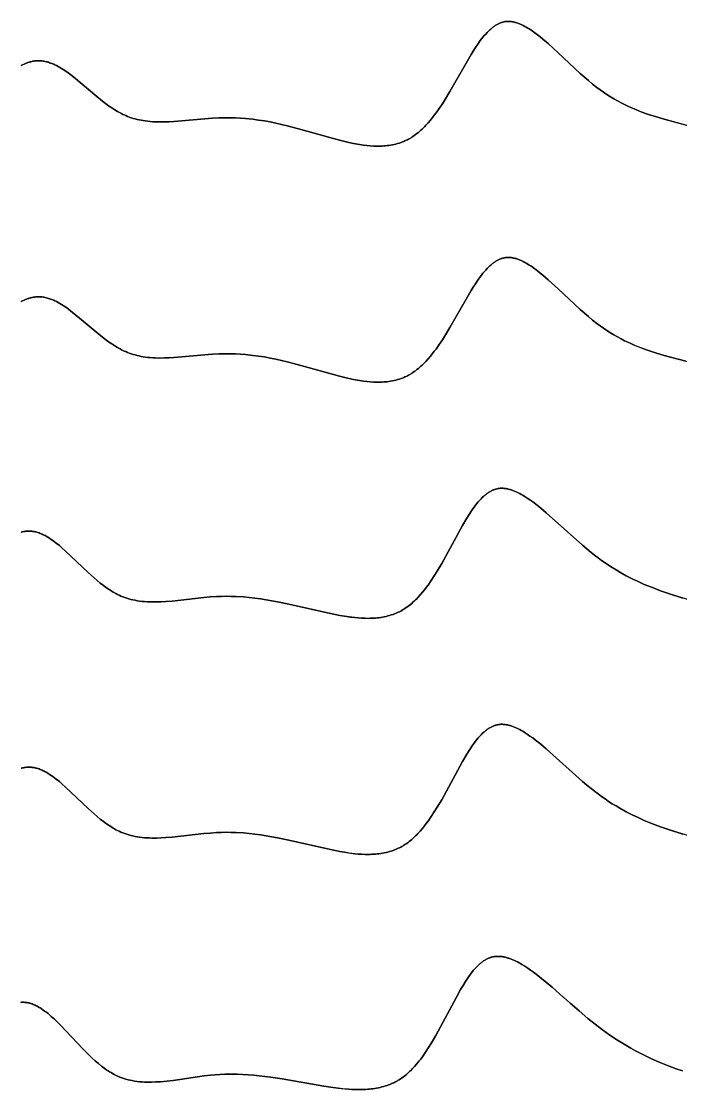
# Model space of a CAD drawing. Header units: feet. Extents: x 0 to 1.5, y 93.18 to 96.08.
# Drawn here: x 0.9375 to 1.125, y 94.2473 to 94.5511 of the extents above; entities that cross this region are included whole.
import ezdxf

# ---------------------------------------------------------------- set-up
doc = ezdxf.new("R2010")
doc.units = ezdxf.units.FT
doc.header["$MEASUREMENT"] = 0
doc.layers.add('Default', color=7, linetype='Continuous', true_color=0x000000)

msp = doc.modelspace()

# ---------------------------------------------------------------- linework, layer by layer
at = {"layer": 'Default'}
for points in [[(0.93741, 94.53852), (0.93784, 94.53874), (0.93828, 94.53894), (0.93872, 94.53912), (0.93894, 94.53921), (0.93916, 94.53929), (0.93938, 94.53936), (0.9396, 94.53944), (0.93981, 94.5395), (0.94002, 94.53956), (0.94024, 94.53961), (0.94045, 94.53966), (0.94067, 94.53971), (0.94088, 94.53975), (0.9411, 94.53979), (0.94132, 94.53982), (0.94152, 94.53984), (0.94171, 94.53985), (0.94191, 94.53987), (0.9421, 94.53987), (0.94226, 94.53988), (0.94242, 94.53988), (0.94258, 94.53988), (0.94274, 94.53987), (0.9429, 94.53986), (0.94306, 94.53985), (0.94337, 94.53982), (0.94368, 94.53978), (0.944, 94.53973), (0.94431, 94.53967), (0.94462, 94.5396), (0.94493, 94.53952), (0.94523, 94.53943), (0.94553, 94.53933), (0.94583, 94.53922), (0.94613, 94.53911), (0.94642, 94.53899), (0.94671, 94.53887), (0.947, 94.53874), (0.94749, 94.5385), (0.94798, 94.53824), (0.94846, 94.53796), (0.94894, 94.53768), (0.9494, 94.53738), (0.94987, 94.53707), (0.95077, 94.53644), (0.95159, 94.53583), (0.95242, 94.53518), (0.95895, 94.52968), (0.96062, 94.52835), (0.96147, 94.5277), (0.96233, 94.52708), (0.96321, 94.52648), (0.9641, 94.52591), (0.96484, 94.52546), (0.9656, 94.52504), (0.96599, 94.52484), (0.96638, 94.52464), (0.96677, 94.52446), (0.96717, 94.52428), (0.96767, 94.52407), (0.96818, 94.52387), (0.96873, 94.52367), (0.96929, 94.52349), (0.96986, 94.52333), (0.97043, 94.52318), (0.971, 94.52305), (0.97158, 94.52294), (0.97216, 94.52284), (0.97274, 94.52275), (0.97345, 94.52266), (0.97416, 94.52259), (0.97488, 94.52254), (0.97559, 94.52251), (0.97691, 94.52248), (0.97824, 94.52249), (0.97957, 94.52253), (0.9809, 94.5226), (0.99185, 94.52353), (0.99368, 94.52363), (0.99551, 94.52368), (0.99694, 94.52368), (0.99836, 94.52364), (0.99981, 94.52357), (1.00124, 94.52346), (1.00337, 94.52323), (1.00499, 94.52302), (1.00662, 94.52276), (1.00823, 94.52247), (1.00984, 94.52215), (1.01309, 94.5214), (1.01633, 94.52056), (1.02796, 94.5173), (1.0306, 94.51666), (1.03192, 94.51638), (1.03364, 94.51607), (1.03478, 94.5159), (1.03574, 94.51578), (1.0367, 94.51569), (1.03766, 94.51563), (1.03815, 94.51561), (1.03863, 94.5156), (1.03911, 94.5156), (1.0396, 94.51561), (1.04008, 94.51562), (1.04056, 94.51565), (1.04104, 94.51569), (1.04152, 94.51574), (1.04203, 94.5158), (1.04253, 94.51588), (1.04304, 94.51597), (1.04353, 94.51608), (1.04403, 94.5162), (1.04452, 94.51633), (1.04501, 94.51648), (1.0455, 94.51665), (1.04587, 94.51679), (1.04623, 94.51693), (1.04659, 94.51709), (1.04695, 94.51725), (1.0473, 94.51743), (1.04765, 94.51761), (1.048, 94.5178), (1.04834, 94.518), (1.04858, 94.51816), (1.04883, 94.51832), (1.04923, 94.51859), (1.04963, 94.51887), (1.05002, 94.51917), (1.0504, 94.51948), (1.05077, 94.5198), (1.05114, 94.52013), (1.05151, 94.52046), (1.05186, 94.52081), (1.05221, 94.52116), (1.05255, 94.52152), (1.05322, 94.52225), (1.05385, 94.52299), (1.05446, 94.52375), (1.05495, 94.52438), (1.05543, 94.52502), (1.05636, 94.52633), (1.05725, 94.52767), (1.05811, 94.52902), (1.05939, 94.53114), (1.06543, 94.54167), (1.06601, 94.54262), (1.06665, 94.54361), (1.06732, 94.5446), (1.06803, 94.54559), (1.0684, 94.54608), (1.06878, 94.54655), (1.06916, 94.54702), (1.06956, 94.54746), (1.06996, 94.5479), (1.07036, 94.54831), (1.07057, 94.54851), (1.07078, 94.5487), (1.07099, 94.54889), (1.0712, 94.54907), (1.07137, 94.54921), (1.07154, 94.54934), (1.07171, 94.54947), (1.07188, 94.5496), (1.07206, 94.54973), (1.07224, 94.54985), (1.07242, 94.54997), (1.07261, 94.55008), (1.0728, 94.55019), (1.07299, 94.55029), (1.07318, 94.55039), (1.07338, 94.55048), (1.07358, 94.55057), (1.07378, 94.55065), (1.07398, 94.55072), (1.07419, 94.55079), (1.07435, 94.55084), (1.07451, 94.55088), (1.07469, 94.55092), (1.07484, 94.55096), (1.07499, 94.55099), (1.07515, 94.55101), (1.0753, 94.55103), (1.07545, 94.55105), (1.07561, 94.55106), (1.07576, 94.55107), (1.07592, 94.55107), (1.07612, 94.55107), (1.07632, 94.55107), (1.07652, 94.55105), (1.07672, 94.55104), (1.07692, 94.55101), (1.07712, 94.55098), (1.07732, 94.55095), (1.07751, 94.55091), (1.07775, 94.55085), (1.07798, 94.55079), (1.07822, 94.55072), (1.07845, 94.55065), (1.07868, 94.55057), (1.07891, 94.55048), (1.07914, 94.55039), (1.07937, 94.5503), (1.0796, 94.5502), (1.07982, 94.5501), (1.08026, 94.54988), (1.08069, 94.54965), (1.08111, 94.54942), (1.08153, 94.54917), (1.08194, 94.54891), (1.08235, 94.54865), (1.08276, 94.54837), (1.08355, 94.5478), (1.08433, 94.54722), (1.08507, 94.54663), (1.08582, 94.54602), (1.0873, 94.54474), (1.09017, 94.54213), (1.09643, 94.53627), (1.09876, 94.53424), (1.09996, 94.53325), (1.10117, 94.5323), (1.10211, 94.5316), (1.10306, 94.53093), (1.10403, 94.53028), (1.10501, 94.52965), (1.106, 94.52905), (1.10701, 94.52847), (1.10804, 94.52792), (1.10908, 94.52739), (1.10997, 94.52696), (1.11087, 94.52655), (1.11177, 94.52616), (1.11307, 94.52563), (1.11396, 94.52529), (1.11587, 94.52461), (1.11809, 94.52389), (1.12034, 94.52323), (1.13082, 94.52039)], [(1.12652, 94.52155), (1.12034, 94.52323), (1.11809, 94.52389), (1.11587, 94.52461), (1.11396, 94.52529), (1.11268, 94.52578), (1.11177, 94.52616), (1.11087, 94.52655), (1.10997, 94.52696), (1.10908, 94.52739), (1.10804, 94.52792), (1.10701, 94.52847), (1.106, 94.52905), (1.10501, 94.52965), (1.10403, 94.53028), (1.10306, 94.53093), (1.10211, 94.5316), (1.10117, 94.5323), (1.09996, 94.53325), (1.09876, 94.53424), (1.09643, 94.53627), (1.09017, 94.54213), (1.0873, 94.54474), (1.08582, 94.54602), (1.08507, 94.54663), (1.08433, 94.54722), (1.08355, 94.5478), (1.08276, 94.54837), (1.08235, 94.54865), (1.08194, 94.54891), (1.08153, 94.54917), (1.08111, 94.54942), (1.08069, 94.54965), (1.08026, 94.54988), (1.07982, 94.5501), (1.0796, 94.5502), (1.07937, 94.5503), (1.07914, 94.55039), (1.07891, 94.55048), (1.07868, 94.55057), (1.07845, 94.55065), (1.07822, 94.55072), (1.07798, 94.55079), (1.07775, 94.55085), (1.07751, 94.55091), (1.07732, 94.55095), (1.07712, 94.55098), (1.07692, 94.55101), (1.07672, 94.55104), (1.07652, 94.55105), (1.07632, 94.55107), (1.07612, 94.55107), (1.07592, 94.55107), (1.07576, 94.55107), (1.07561, 94.55106), (1.07545, 94.55105), (1.0753, 94.55103), (1.07515, 94.55101), (1.07499, 94.55099), (1.07484, 94.55096), (1.07469, 94.55092), (1.07451, 94.55088), (1.07435, 94.55084), (1.07419, 94.55079), (1.07398, 94.55072), (1.07378, 94.55065), (1.07358, 94.55057), (1.07338, 94.55048), (1.07318, 94.55039), (1.07299, 94.55029), (1.0728, 94.55019), (1.07261, 94.55008), (1.07242, 94.54997), (1.07224, 94.54985), (1.07206, 94.54973), (1.07188, 94.5496), (1.07171, 94.54947), (1.07154, 94.54934), (1.07137, 94.54921), (1.0712, 94.54907), (1.07099, 94.54889), (1.07078, 94.5487), (1.07057, 94.54851), (1.07036, 94.54831), (1.06996, 94.5479), (1.06956, 94.54746), (1.06916, 94.54702), (1.06878, 94.54655), (1.0684, 94.54608), (1.06803, 94.54559), (1.06732, 94.5446), (1.06665, 94.54361), (1.06601, 94.54262), (1.06543, 94.54167), (1.05939, 94.53114), (1.05811, 94.52902), (1.05725, 94.52767), (1.05636, 94.52633), (1.05543, 94.52502), (1.05495, 94.52438), (1.05446, 94.52375), (1.05385, 94.52299), (1.05322, 94.52225), (1.05255, 94.52152), (1.05221, 94.52116), (1.05186, 94.52081), (1.05151, 94.52046), (1.05114, 94.52013), (1.05077, 94.5198), (1.0504, 94.51948), (1.05002, 94.51917), (1.04963, 94.51887), (1.04923, 94.51859), (1.04883, 94.51832), (1.04858, 94.51816), (1.04834, 94.518), (1.048, 94.5178), (1.04765, 94.51761), (1.0473, 94.51743), (1.04695, 94.51725), (1.04659, 94.51709), (1.04623, 94.51693), (1.04587, 94.51679), (1.0455, 94.51665), (1.04501, 94.51648), (1.04452, 94.51633), (1.04403, 94.5162), (1.04353, 94.51608), (1.04304, 94.51597), (1.04253, 94.51588), (1.04203, 94.5158), (1.04152, 94.51574), (1.04104, 94.51569), (1.04056, 94.51565), (1.04008, 94.51562), (1.0396, 94.51561), (1.03911, 94.5156), (1.03863, 94.5156), (1.03815, 94.51561), (1.03766, 94.51563), (1.0367, 94.51569), (1.03574, 94.51578), (1.03478, 94.5159), (1.03364, 94.51607), (1.03192, 94.51638), (1.0306, 94.51666), (1.02796, 94.5173), (1.01633, 94.52056), (1.01309, 94.5214), (1.00984, 94.52215), (1.00823, 94.52247), (1.00662, 94.52276), (1.00499, 94.52302), (1.00337, 94.52323), (1.00124, 94.52346), (0.99981, 94.52357), (0.99836, 94.52364), (0.99694, 94.52368), (0.99551, 94.52368), (0.99368, 94.52363), (0.99185, 94.52353), (0.9809, 94.5226), (0.97957, 94.52253), (0.97824, 94.52249), (0.97691, 94.52248), (0.97559, 94.52251), (0.97488, 94.52254), (0.97416, 94.52259), (0.97345, 94.52266), (0.97274, 94.52275), (0.97216, 94.52284), (0.97158, 94.52294), (0.971, 94.52305), (0.97043, 94.52318), (0.96986, 94.52333), (0.96929, 94.52349), (0.96873, 94.52367), (0.96818, 94.52387), (0.96767, 94.52407), (0.96717, 94.52428), (0.96677, 94.52446), (0.96638, 94.52464), (0.96599, 94.52484), (0.9656, 94.52504), (0.96484, 94.52546), (0.9641, 94.52591), (0.96321, 94.52648), (0.96233, 94.52708), (0.96147, 94.5277), (0.96062, 94.52835), (0.95895, 94.52968), (0.95242, 94.53518), (0.95159, 94.53583), (0.95077, 94.53644), (0.94987, 94.53707), (0.9494, 94.53738), (0.94894, 94.53768), (0.94846, 94.53796), (0.94798, 94.53824), (0.94749, 94.5385), (0.947, 94.53874), (0.94671, 94.53887), (0.94642, 94.53899), (0.94613, 94.53911), (0.94583, 94.53922), (0.94553, 94.53933), (0.94523, 94.53943), (0.94493, 94.53952), (0.94462, 94.5396), (0.94431, 94.53967), (0.944, 94.53973), (0.94368, 94.53978), (0.94337, 94.53982), (0.94306, 94.53985), (0.9429, 94.53986), (0.94274, 94.53987), (0.94258, 94.53988), (0.94242, 94.53988), (0.94226, 94.53988), (0.9421, 94.53987), (0.94191, 94.53987), (0.94171, 94.53985), (0.94152, 94.53984), (0.94132, 94.53982), (0.9411, 94.53979), (0.94088, 94.53975), (0.94067, 94.53971), (0.94045, 94.53966), (0.94024, 94.53961), (0.94002, 94.53956), (0.93981, 94.5395), (0.9396, 94.53944), (0.93938, 94.53936), (0.93916, 94.53929), (0.93894, 94.53921), (0.93872, 94.53912), (0.93828, 94.53894), (0.93784, 94.53874), (0.93741, 94.53852)], [(0.93741, 94.47141), (0.93784, 94.47163), (0.93828, 94.47182), (0.93872, 94.47201), (0.93894, 94.47209), (0.93916, 94.47218), (0.93938, 94.47225), (0.9396, 94.47232), (0.93981, 94.47239), (0.94002, 94.47245), (0.94024, 94.4725), (0.94045, 94.47255), (0.94067, 94.4726), (0.94088, 94.47264), (0.9411, 94.47267), (0.94132, 94.4727), (0.94152, 94.47272), (0.94171, 94.47274), (0.94191, 94.47275), (0.9421, 94.47276), (0.94226, 94.47277), (0.94242, 94.47277), (0.94258, 94.47276), (0.94274, 94.47276), (0.9429, 94.47275), (0.94306, 94.47274), (0.94337, 94.47271), (0.94368, 94.47267), (0.944, 94.47262), (0.94431, 94.47255), (0.94462, 94.47248), (0.94493, 94.4724), (0.94523, 94.47231), (0.94553, 94.47222), (0.94583, 94.47211), (0.94613, 94.472), (0.94642, 94.47188), (0.94671, 94.47176), (0.947, 94.47162), (0.94749, 94.47138), (0.94798, 94.47112), (0.94846, 94.47085), (0.94894, 94.47057), (0.9494, 94.47027), (0.94987, 94.46996), (0.95077, 94.46933), (0.95159, 94.46872), (0.95242, 94.46806), (0.95895, 94.46257), (0.96062, 94.46124), (0.96147, 94.46059), (0.96233, 94.45996), (0.96321, 94.45936), (0.9641, 94.4588), (0.96484, 94.45835), (0.9656, 94.45793), (0.96599, 94.45773), (0.96638, 94.45753), (0.96677, 94.45734), (0.96717, 94.45717), (0.96767, 94.45695), (0.96818, 94.45676), (0.96873, 94.45656), (0.96929, 94.45638), (0.96986, 94.45622), (0.97043, 94.45607), (0.971, 94.45594), (0.97158, 94.45583), (0.97216, 94.45572), (0.97274, 94.45564), (0.97345, 94.45555), (0.97416, 94.45548), (0.97488, 94.45543), (0.97559, 94.45539), (0.97691, 94.45536), (0.97824, 94.45537), (0.97957, 94.45542), (0.9809, 94.45549), (0.99185, 94.45642), (0.99368, 94.45652), (0.99551, 94.45657), (0.99694, 94.45657), (0.99836, 94.45653), (0.99981, 94.45645), (1.00124, 94.45634), (1.00337, 94.45612), (1.00499, 94.4559), (1.00662, 94.45565), (1.00823, 94.45536), (1.00984, 94.45504), (1.01309, 94.45429), (1.01633, 94.45345), (1.02796, 94.45019), (1.0306, 94.44955), (1.03192, 94.44927), (1.03364, 94.44896), (1.03478, 94.44879), (1.03574, 94.44867), (1.0367, 94.44858), (1.03766, 94.44852), (1.03815, 94.4485), (1.03863, 94.44849), (1.03911, 94.44849), (1.0396, 94.44849), (1.04008, 94.44851), (1.04056, 94.44854), (1.04104, 94.44858), (1.04152, 94.44862), (1.04203, 94.44869), (1.04253, 94.44877), (1.04304, 94.44886), (1.04353, 94.44896), (1.04403, 94.44908), (1.04452, 94.44922), (1.04501, 94.44937), (1.0455, 94.44953), (1.04587, 94.44967), (1.04623, 94.44982), (1.04659, 94.44998), (1.04695, 94.45014), (1.0473, 94.45032), (1.04765, 94.4505), (1.048, 94.45069), (1.04834, 94.45089), (1.04858, 94.45104), (1.04883, 94.4512), (1.04923, 94.45148), (1.04963, 94.45176), (1.05002, 94.45206), (1.0504, 94.45237), (1.05077, 94.45269), (1.05114, 94.45302), (1.05151, 94.45335), (1.05186, 94.4537), (1.05221, 94.45405), (1.05255, 94.45441), (1.05322, 94.45514), (1.05385, 94.45588), (1.05446, 94.45664), (1.05495, 94.45727), (1.05543, 94.45791), (1.05636, 94.45922), (1.05725, 94.46056), (1.05811, 94.46191), (1.05939, 94.46403), (1.06543, 94.47456), (1.06601, 94.47551), (1.06665, 94.47649), (1.06732, 94.47749), (1.06803, 94.47848), (1.0684, 94.47896), (1.06878, 94.47944), (1.06916, 94.4799), (1.06956, 94.48035), (1.06996, 94.48079), (1.07036, 94.4812), (1.07057, 94.4814), (1.07078, 94.48159), (1.07099, 94.48178), (1.0712, 94.48196), (1.07137, 94.4821), (1.07154, 94.48223), (1.07171, 94.48236), (1.07188, 94.48249), (1.07206, 94.48262), (1.07224, 94.48274), (1.07242, 94.48285), (1.07261, 94.48297), (1.0728, 94.48307), (1.07299, 94.48318), (1.07318, 94.48328), (1.07338, 94.48337), (1.07358, 94.48346), (1.07378, 94.48354), (1.07398, 94.48361), (1.07419, 94.48368), (1.07435, 94.48373), (1.07451, 94.48377), (1.07469, 94.48381), (1.07484, 94.48384), (1.07499, 94.48387), (1.07515, 94.4839), (1.0753, 94.48392), (1.07545, 94.48393), (1.07561, 94.48395), (1.07576, 94.48396), (1.07592, 94.48396), (1.07612, 94.48396), (1.07632, 94.48395), (1.07652, 94.48394), (1.07672, 94.48392), (1.07692, 94.4839), (1.07712, 94.48387), (1.07732, 94.48383), (1.07751, 94.48379), (1.07775, 94.48374), (1.07798, 94.48368), (1.07822, 94.48361), (1.07845, 94.48354), (1.07868, 94.48346), (1.07891, 94.48337), (1.07914, 94.48328), (1.07937, 94.48319), (1.0796, 94.48309), (1.07982, 94.48299), (1.08026, 94.48277), (1.08069, 94.48254), (1.08111, 94.48231), (1.08153, 94.48206), (1.08194, 94.4818), (1.08235, 94.48153), (1.08276, 94.48126), (1.08355, 94.48069), (1.08433, 94.48011), (1.08507, 94.47952), (1.08582, 94.47891), (1.0873, 94.47763), (1.09017, 94.47502), (1.09643, 94.46915), (1.09876, 94.46712), (1.09996, 94.46614), (1.10117, 94.46519), (1.10211, 94.46449), (1.10306, 94.46382), (1.10403, 94.46317), (1.10501, 94.46254), (1.106, 94.46194), (1.10701, 94.46136), (1.10804, 94.46081), (1.10908, 94.46027), (1.10997, 94.45985), (1.11087, 94.45944), (1.11177, 94.45904), (1.11307, 94.45851), (1.11396, 94.45818), (1.11587, 94.45749), (1.11809, 94.45678), (1.12034, 94.45612), (1.13082, 94.45328)], [(1.12652, 94.45444), (1.12034, 94.45612), (1.11809, 94.45678), (1.11587, 94.45749), (1.11396, 94.45818), (1.11268, 94.45867), (1.11177, 94.45904), (1.11087, 94.45944), (1.10997, 94.45985), (1.10908, 94.46027), (1.10804, 94.46081), (1.10701, 94.46136), (1.106, 94.46194), (1.10501, 94.46254), (1.10403, 94.46317), (1.10306, 94.46382), (1.10211, 94.46449), (1.10117, 94.46519), (1.09996, 94.46614), (1.09876, 94.46712), (1.09643, 94.46915), (1.09017, 94.47502), (1.0873, 94.47763), (1.08582, 94.47891), (1.08507, 94.47952), (1.08433, 94.48011), (1.08355, 94.48069), (1.08276, 94.48126), (1.08235, 94.48153), (1.08194, 94.4818), (1.08153, 94.48206), (1.08111, 94.48231), (1.08069, 94.48254), (1.08026, 94.48277), (1.07982, 94.48299), (1.0796, 94.48309), (1.07937, 94.48319), (1.07914, 94.48328), (1.07891, 94.48337), (1.07868, 94.48346), (1.07845, 94.48354), (1.07822, 94.48361), (1.07798, 94.48368), (1.07775, 94.48374), (1.07751, 94.48379), (1.07732, 94.48383), (1.07712, 94.48387), (1.07692, 94.4839), (1.07672, 94.48392), (1.07652, 94.48394), (1.07632, 94.48395), (1.07612, 94.48396), (1.07592, 94.48396), (1.07576, 94.48396), (1.07561, 94.48395), (1.07545, 94.48393), (1.0753, 94.48392), (1.07515, 94.4839), (1.07499, 94.48387), (1.07484, 94.48384), (1.07469, 94.48381), (1.07451, 94.48377), (1.07435, 94.48373), (1.07419, 94.48368), (1.07398, 94.48361), (1.07378, 94.48354), (1.07358, 94.48346), (1.07338, 94.48337), (1.07318, 94.48328), (1.07299, 94.48318), (1.0728, 94.48307), (1.07261, 94.48297), (1.07242, 94.48285), (1.07224, 94.48274), (1.07206, 94.48262), (1.07188, 94.48249), (1.07171, 94.48236), (1.07154, 94.48223), (1.07137, 94.4821), (1.0712, 94.48196), (1.07099, 94.48178), (1.07078, 94.48159), (1.07057, 94.4814), (1.07036, 94.4812), (1.06996, 94.48079), (1.06956, 94.48035), (1.06916, 94.4799), (1.06878, 94.47944), (1.0684, 94.47896), (1.06803, 94.47848), (1.06732, 94.47749), (1.06665, 94.47649), (1.06601, 94.47551), (1.06543, 94.47456), (1.05939, 94.46403), (1.05811, 94.46191), (1.05725, 94.46056), (1.05636, 94.45922), (1.05543, 94.45791), (1.05495, 94.45727), (1.05446, 94.45664), (1.05385, 94.45588), (1.05322, 94.45514), (1.05255, 94.45441), (1.05221, 94.45405), (1.05186, 94.4537), (1.05151, 94.45335), (1.05114, 94.45302), (1.05077, 94.45269), (1.0504, 94.45237), (1.05002, 94.45206), (1.04963, 94.45176), (1.04923, 94.45148), (1.04883, 94.4512), (1.04858, 94.45104), (1.04834, 94.45089), (1.048, 94.45069), (1.04765, 94.4505), (1.0473, 94.45032), (1.04695, 94.45014), (1.04659, 94.44998), (1.04623, 94.44982), (1.04587, 94.44967), (1.0455, 94.44953), (1.04501, 94.44937), (1.04452, 94.44922), (1.04403, 94.44908), (1.04353, 94.44896), (1.04304, 94.44886), (1.04253, 94.44877), (1.04203, 94.44869), (1.04152, 94.44862), (1.04104, 94.44858), (1.04056, 94.44854), (1.04008, 94.44851), (1.0396, 94.44849), (1.03911, 94.44849), (1.03863, 94.44849), (1.03815, 94.4485), (1.03766, 94.44852), (1.0367, 94.44858), (1.03574, 94.44867), (1.03478, 94.44879), (1.03364, 94.44896), (1.03192, 94.44927), (1.0306, 94.44955), (1.02796, 94.45019), (1.01633, 94.45345), (1.01309, 94.45429), (1.00984, 94.45504), (1.00823, 94.45536), (1.00662, 94.45565), (1.00499, 94.4559), (1.00337, 94.45612), (1.00124, 94.45634), (0.99981, 94.45645), (0.99836, 94.45653), (0.99694, 94.45657), (0.99551, 94.45657), (0.99368, 94.45652), (0.99185, 94.45642), (0.9809, 94.45549), (0.97957, 94.45542), (0.97824, 94.45537), (0.97691, 94.45536), (0.97559, 94.45539), (0.97488, 94.45543), (0.97416, 94.45548), (0.97345, 94.45555), (0.97274, 94.45564), (0.97216, 94.45572), (0.97158, 94.45583), (0.971, 94.45594), (0.97043, 94.45607), (0.96986, 94.45622), (0.96929, 94.45638), (0.96873, 94.45656), (0.96818, 94.45676), (0.96767, 94.45695), (0.96717, 94.45717), (0.96677, 94.45734), (0.96638, 94.45753), (0.96599, 94.45773), (0.9656, 94.45793), (0.96484, 94.45835), (0.9641, 94.4588), (0.96321, 94.45936), (0.96233, 94.45996), (0.96147, 94.46059), (0.96062, 94.46124), (0.95895, 94.46257), (0.95242, 94.46806), (0.95159, 94.46872), (0.95077, 94.46933), (0.94987, 94.46996), (0.9494, 94.47027), (0.94894, 94.47057), (0.94846, 94.47085), (0.94798, 94.47112), (0.94749, 94.47138), (0.947, 94.47162), (0.94671, 94.47176), (0.94642, 94.47188), (0.94613, 94.472), (0.94583, 94.47211), (0.94553, 94.47222), (0.94523, 94.47231), (0.94493, 94.4724), (0.94462, 94.47248), (0.94431, 94.47255), (0.944, 94.47262), (0.94368, 94.47267), (0.94337, 94.47271), (0.94306, 94.47274), (0.9429, 94.47275), (0.94274, 94.47276), (0.94258, 94.47276), (0.94242, 94.47277), (0.94226, 94.47277), (0.9421, 94.47276), (0.94191, 94.47275), (0.94171, 94.47274), (0.94152, 94.47272), (0.94132, 94.4727), (0.9411, 94.47267), (0.94088, 94.47264), (0.94067, 94.4726), (0.94045, 94.47255), (0.94024, 94.4725), (0.94002, 94.47245), (0.93981, 94.47239), (0.9396, 94.47232), (0.93938, 94.47225), (0.93916, 94.47218), (0.93894, 94.47209), (0.93872, 94.47201), (0.93828, 94.47182), (0.93784, 94.47163), (0.93741, 94.47141)], [(0.93745, 94.40583), (0.93766, 94.40589), (0.93787, 94.40594), (0.93808, 94.40599), (0.93829, 94.40603), (0.9385, 94.40606), (0.93872, 94.40609), (0.93893, 94.40611), (0.93912, 94.40613), (0.93932, 94.40614), (0.93951, 94.40615), (0.9397, 94.40615), (0.93986, 94.40614), (0.94002, 94.40614), (0.94018, 94.40613), (0.94034, 94.40611), (0.9405, 94.4061), (0.94066, 94.40608), (0.94082, 94.40605), (0.94098, 94.40603), (0.94113, 94.406), (0.94129, 94.40597), (0.94145, 94.40594), (0.9416, 94.4059), (0.94191, 94.40582), (0.94222, 94.40572), (0.94252, 94.40562), (0.94282, 94.40551), (0.94312, 94.40539), (0.94341, 94.40527), (0.9437, 94.40513), (0.94399, 94.40499), (0.94427, 94.40485), (0.94455, 94.40469), (0.94505, 94.40441), (0.94553, 94.4041), (0.94602, 94.40378), (0.94649, 94.40345), (0.94696, 94.4031), (0.94742, 94.40275), (0.94831, 94.40203), (0.94913, 94.40133), (0.94997, 94.40058), (0.95651, 94.39435), (0.95819, 94.39283), (0.95906, 94.39209), (0.95993, 94.39137), (0.96082, 94.39069), (0.96172, 94.39003), (0.96247, 94.38952), (0.96323, 94.38904), (0.96362, 94.38881), (0.96401, 94.38858), (0.96441, 94.38837), (0.96481, 94.38816), (0.96532, 94.38792), (0.96583, 94.38769), (0.96638, 94.38746), (0.96694, 94.38725), (0.96751, 94.38706), (0.96808, 94.38688), (0.96866, 94.38673), (0.96924, 94.38659), (0.96982, 94.38647), (0.97041, 94.38636), (0.97112, 94.38625), (0.97183, 94.38616), (0.97255, 94.38609), (0.97326, 94.38604), (0.97392, 94.38601), (0.97459, 94.38599), (0.97591, 94.38599), (0.97724, 94.38603), (0.97856, 94.38611), (0.98036, 94.38625), (0.98936, 94.38726), (0.99117, 94.38743), (0.99297, 94.38755), (0.99438, 94.3876), (0.99578, 94.38762), (0.9972, 94.3876), (0.99861, 94.38756), (1.0007, 94.38743), (1.00231, 94.38728), (1.00391, 94.3871), (1.00551, 94.38689), (1.0071, 94.38665), (1.01036, 94.38607), (1.01361, 94.38539), (1.02538, 94.38269), (1.02806, 94.38216), (1.0294, 94.38193), (1.03114, 94.38168), (1.03231, 94.38154), (1.03328, 94.38145), (1.03427, 94.38139), (1.03525, 94.38135), (1.03624, 94.38134), (1.03673, 94.38135), (1.03722, 94.38137), (1.03771, 94.38139), (1.0382, 94.38143), (1.03869, 94.38147), (1.03917, 94.38153), (1.03969, 94.3816), (1.0402, 94.38168), (1.04071, 94.38178), (1.04122, 94.38189), (1.04172, 94.38201), (1.04222, 94.38215), (1.04272, 94.3823), (1.04321, 94.38247), (1.04358, 94.38261), (1.04395, 94.38275), (1.04431, 94.38291), (1.04467, 94.38307), (1.04503, 94.38324), (1.04538, 94.38342), (1.04573, 94.38361), (1.04607, 94.38381), (1.04632, 94.38396), (1.04657, 94.38412), (1.04697, 94.38439), (1.04737, 94.38467), (1.04776, 94.38496), (1.04814, 94.38526), (1.04852, 94.38558), (1.04888, 94.3859), (1.04925, 94.38623), (1.0496, 94.38657), (1.04995, 94.38692), (1.05029, 94.38727), (1.05095, 94.388), (1.05158, 94.38874), (1.05219, 94.38949), (1.05267, 94.39012), (1.05315, 94.39076), (1.05406, 94.39207), (1.05494, 94.39341), (1.05578, 94.39475), (1.05704, 94.39689), (1.06295, 94.40771), (1.06417, 94.40979), (1.06484, 94.41087), (1.06554, 94.41194), (1.06591, 94.41247), (1.06629, 94.41299), (1.06667, 94.41349), (1.06706, 94.41399), (1.06746, 94.41447), (1.06786, 94.41492), (1.06827, 94.41536), (1.06848, 94.41557), (1.06869, 94.41577), (1.06903, 94.41608), (1.0692, 94.41624), (1.06938, 94.41639), (1.06955, 94.41653), (1.06974, 94.41667), (1.06992, 94.41681), (1.07011, 94.41695), (1.0703, 94.41707), (1.07049, 94.4172), (1.07069, 94.41732), (1.07089, 94.41744), (1.07109, 94.41754), (1.0713, 94.41765), (1.07151, 94.41774), (1.07172, 94.41784), (1.07188, 94.4179), (1.07204, 94.41796), (1.07222, 94.41802), (1.07238, 94.41807), (1.07253, 94.41811), (1.07269, 94.41815), (1.07284, 94.41819), (1.073, 94.41822), (1.07316, 94.41825), (1.07332, 94.41827), (1.07348, 94.41829), (1.07368, 94.41831), (1.07388, 94.41832), (1.07409, 94.41832), (1.07429, 94.41832), (1.0745, 94.41832), (1.0747, 94.4183), (1.0749, 94.41829), (1.07511, 94.41826), (1.07535, 94.41823), (1.07559, 94.41819), (1.07583, 94.41814), (1.07607, 94.41808), (1.07631, 94.41802), (1.07654, 94.41795), (1.07678, 94.41788), (1.07701, 94.4178), (1.07724, 94.41772), (1.07747, 94.41763), (1.07793, 94.41745), (1.07838, 94.41725), (1.07881, 94.41704), (1.07924, 94.41681), (1.07967, 94.41658), (1.0801, 94.41633), (1.08052, 94.41608), (1.08134, 94.41555), (1.08215, 94.415), (1.08292, 94.41445), (1.08369, 94.41386), (1.08522, 94.41264), (1.08672, 94.41138), (1.09706, 94.40211), (1.0983, 94.40106), (1.09954, 94.40005), (1.10051, 94.39929), (1.1015, 94.39854), (1.1025, 94.39781), (1.1035, 94.39711), (1.10453, 94.39642), (1.10556, 94.39576), (1.10662, 94.39511), (1.10768, 94.39448), (1.10952, 94.39346), (1.11139, 94.39251), (1.1127, 94.39188), (1.11467, 94.39101), (1.11695, 94.39007), (1.11925, 94.38921), (1.12157, 94.3884), (1.12564, 94.38708)], [(1.13007, 94.38575), (1.12391, 94.38763), (1.12157, 94.3884), (1.11925, 94.38921), (1.11695, 94.39007), (1.11467, 94.39101), (1.1127, 94.39188), (1.11139, 94.39251), (1.10952, 94.39346), (1.10768, 94.39448), (1.10662, 94.39511), (1.10556, 94.39576), (1.10453, 94.39642), (1.1035, 94.39711), (1.1025, 94.39781), (1.1015, 94.39854), (1.10051, 94.39929), (1.09954, 94.40005), (1.0983, 94.40106), (1.09706, 94.40211), (1.08672, 94.41138), (1.08522, 94.41264), (1.08369, 94.41386), (1.08292, 94.41445), (1.08215, 94.415), (1.08134, 94.41555), (1.08052, 94.41608), (1.0801, 94.41633), (1.07967, 94.41658), (1.07924, 94.41681), (1.07881, 94.41704), (1.07838, 94.41725), (1.07793, 94.41745), (1.07747, 94.41763), (1.07724, 94.41772), (1.07701, 94.4178), (1.07678, 94.41788), (1.07654, 94.41795), (1.07631, 94.41802), (1.07607, 94.41808), (1.07583, 94.41814), (1.07559, 94.41819), (1.07535, 94.41823), (1.07511, 94.41826), (1.0749, 94.41829), (1.0747, 94.4183), (1.0745, 94.41832), (1.07429, 94.41832), (1.07409, 94.41832), (1.07388, 94.41832), (1.07368, 94.41831), (1.07348, 94.41829), (1.07332, 94.41827), (1.07316, 94.41825), (1.073, 94.41822), (1.07284, 94.41819), (1.07269, 94.41815), (1.07253, 94.41811), (1.07238, 94.41807), (1.07222, 94.41802), (1.07204, 94.41796), (1.07188, 94.4179), (1.07172, 94.41784), (1.07151, 94.41774), (1.0713, 94.41765), (1.07109, 94.41754), (1.07089, 94.41744), (1.07069, 94.41732), (1.07049, 94.4172), (1.0703, 94.41707), (1.07011, 94.41695), (1.06992, 94.41681), (1.06974, 94.41667), (1.06955, 94.41653), (1.06938, 94.41639), (1.0692, 94.41624), (1.06903, 94.41608), (1.06869, 94.41577), (1.06848, 94.41557), (1.06827, 94.41536), (1.06786, 94.41492), (1.06746, 94.41447), (1.06706, 94.41399), (1.06667, 94.41349), (1.06629, 94.41299), (1.06591, 94.41247), (1.06554, 94.41194), (1.06484, 94.41087), (1.06417, 94.40979), (1.06295, 94.40771), (1.05704, 94.39689), (1.05578, 94.39475), (1.05494, 94.39341), (1.05406, 94.39207), (1.05315, 94.39076), (1.05267, 94.39012), (1.05219, 94.38949), (1.05158, 94.38874), (1.05095, 94.388), (1.05029, 94.38727), (1.04995, 94.38692), (1.0496, 94.38657), (1.04925, 94.38623), (1.04888, 94.3859), (1.04852, 94.38558), (1.04814, 94.38526), (1.04776, 94.38496), (1.04737, 94.38467), (1.04697, 94.38439), (1.04657, 94.38412), (1.04632, 94.38396), (1.04607, 94.38381), (1.04573, 94.38361), (1.04538, 94.38342), (1.04503, 94.38324), (1.04467, 94.38307), (1.04431, 94.38291), (1.04395, 94.38275), (1.04358, 94.38261), (1.04321, 94.38247), (1.04272, 94.3823), (1.04222, 94.38215), (1.04172, 94.38201), (1.04122, 94.38189), (1.04071, 94.38178), (1.0402, 94.38168), (1.03969, 94.3816), (1.03917, 94.38153), (1.03869, 94.38147), (1.0382, 94.38143), (1.03771, 94.38139), (1.03722, 94.38137), (1.03673, 94.38135), (1.03624, 94.38134), (1.03525, 94.38135), (1.03427, 94.38139), (1.03328, 94.38145), (1.03231, 94.38154), (1.03073, 94.38173), (1.0294, 94.38193), (1.02806, 94.38216), (1.02538, 94.38269), (1.01361, 94.38539), (1.01036, 94.38607), (1.0071, 94.38665), (1.00551, 94.38689), (1.00391, 94.3871), (1.00231, 94.38728), (1.0007, 94.38743), (0.99861, 94.38756), (0.9972, 94.3876), (0.99578, 94.38762), (0.99438, 94.3876), (0.99297, 94.38755), (0.99117, 94.38743), (0.98936, 94.38726), (0.98036, 94.38625), (0.97856, 94.38611), (0.97724, 94.38603), (0.97591, 94.38599), (0.97459, 94.38599), (0.97392, 94.38601), (0.97326, 94.38604), (0.97255, 94.38609), (0.97183, 94.38616), (0.97112, 94.38625), (0.97041, 94.38636), (0.96982, 94.38647), (0.96924, 94.38659), (0.96866, 94.38673), (0.96808, 94.38688), (0.96751, 94.38706), (0.96694, 94.38725), (0.96638, 94.38746), (0.96583, 94.38769), (0.96532, 94.38792), (0.96481, 94.38816), (0.96441, 94.38837), (0.96401, 94.38858), (0.96362, 94.38881), (0.96323, 94.38904), (0.96247, 94.38952), (0.96172, 94.39003), (0.96082, 94.39069), (0.95993, 94.39137), (0.95906, 94.39209), (0.95819, 94.39283), (0.95651, 94.39435), (0.94997, 94.40058), (0.94913, 94.40133), (0.94831, 94.40203), (0.94742, 94.40275), (0.94696, 94.4031), (0.94649, 94.40345), (0.94602, 94.40378), (0.94553, 94.4041), (0.94505, 94.40441), (0.94455, 94.40469), (0.94427, 94.40485), (0.94399, 94.40499), (0.9437, 94.40513), (0.94341, 94.40527), (0.94312, 94.40539), (0.94282, 94.40551), (0.94252, 94.40562), (0.94222, 94.40572), (0.94191, 94.40582), (0.9416, 94.4059), (0.94145, 94.40594), (0.94129, 94.40597), (0.94113, 94.406), (0.94098, 94.40603), (0.94082, 94.40605), (0.94066, 94.40608), (0.9405, 94.4061), (0.94034, 94.40611), (0.94018, 94.40613), (0.94002, 94.40614), (0.93986, 94.40614), (0.9397, 94.40615), (0.93951, 94.40615), (0.93932, 94.40614), (0.93912, 94.40613), (0.93893, 94.40611), (0.93872, 94.40609), (0.9385, 94.40606), (0.93829, 94.40603), (0.93808, 94.40599), (0.93787, 94.40594), (0.93766, 94.40589), (0.93745, 94.40583)], [(0.93745, 94.33872), (0.93766, 94.33878), (0.93787, 94.33883), (0.93808, 94.33887), (0.93829, 94.33892), (0.9385, 94.33895), (0.93872, 94.33898), (0.93893, 94.339), (0.93912, 94.33902), (0.93932, 94.33903), (0.93951, 94.33903), (0.9397, 94.33903), (0.93986, 94.33903), (0.94002, 94.33902), (0.94018, 94.33901), (0.94034, 94.339), (0.9405, 94.33898), (0.94066, 94.33896), (0.94082, 94.33894), (0.94098, 94.33892), (0.94113, 94.33889), (0.94129, 94.33886), (0.94145, 94.33882), (0.9416, 94.33879), (0.94191, 94.3387), (0.94222, 94.33861), (0.94252, 94.33851), (0.94282, 94.3384), (0.94312, 94.33828), (0.94341, 94.33816), (0.9437, 94.33802), (0.94399, 94.33788), (0.94427, 94.33773), (0.94455, 94.33758), (0.94505, 94.33729), (0.94553, 94.33699), (0.94602, 94.33667), (0.94649, 94.33634), (0.94696, 94.33599), (0.94742, 94.33564), (0.94831, 94.33492), (0.94913, 94.33421), (0.94997, 94.33347), (0.95651, 94.32724), (0.95819, 94.32572), (0.95906, 94.32498), (0.95993, 94.32426), (0.96082, 94.32357), (0.96172, 94.32292), (0.96247, 94.32241), (0.96323, 94.32193), (0.96362, 94.3217), (0.96401, 94.32147), (0.96441, 94.32126), (0.96481, 94.32105), (0.96532, 94.3208), (0.96583, 94.32057), (0.96638, 94.32035), (0.96694, 94.32014), (0.96751, 94.31994), (0.96808, 94.31977), (0.96866, 94.31962), (0.96924, 94.31948), (0.96982, 94.31935), (0.97041, 94.31925), (0.97112, 94.31914), (0.97183, 94.31905), (0.97255, 94.31898), (0.97326, 94.31893), (0.97392, 94.3189), (0.97459, 94.31888), (0.97591, 94.31888), (0.97724, 94.31892), (0.97856, 94.31899), (0.98036, 94.31914), (0.98936, 94.32015), (0.99117, 94.32031), (0.99297, 94.32043), (0.99438, 94.32049), (0.99578, 94.32051), (0.9972, 94.32049), (0.99861, 94.32044), (1.0007, 94.32032), (1.00231, 94.32017), (1.00391, 94.31999), (1.00551, 94.31978), (1.0071, 94.31954), (1.01036, 94.31895), (1.01361, 94.31828), (1.02538, 94.31558), (1.02806, 94.31505), (1.0294, 94.31482), (1.03114, 94.31456), (1.03231, 94.31443), (1.03328, 94.31434), (1.03427, 94.31427), (1.03525, 94.31424), (1.03624, 94.31423), (1.03673, 94.31424), (1.03722, 94.31425), (1.03771, 94.31428), (1.0382, 94.31432), (1.03869, 94.31436), (1.03917, 94.31442), (1.03969, 94.31449), (1.0402, 94.31457), (1.04071, 94.31467), (1.04122, 94.31478), (1.04172, 94.3149), (1.04222, 94.31504), (1.04272, 94.31519), (1.04321, 94.31536), (1.04358, 94.31549), (1.04395, 94.31564), (1.04431, 94.31579), (1.04467, 94.31596), (1.04503, 94.31613), (1.04538, 94.31631), (1.04573, 94.3165), (1.04607, 94.3167), (1.04632, 94.31685), (1.04657, 94.31701), (1.04697, 94.31727), (1.04737, 94.31756), (1.04776, 94.31785), (1.04814, 94.31815), (1.04852, 94.31847), (1.04888, 94.31879), (1.04925, 94.31912), (1.0496, 94.31946), (1.04995, 94.31981), (1.05029, 94.32016), (1.05095, 94.32088), (1.05158, 94.32162), (1.05219, 94.32238), (1.05267, 94.323), (1.05315, 94.32365), (1.05406, 94.32496), (1.05494, 94.32629), (1.05578, 94.32764), (1.05704, 94.32978), (1.06295, 94.3406), (1.06417, 94.34268), (1.06484, 94.34376), (1.06554, 94.34483), (1.06591, 94.34536), (1.06629, 94.34587), (1.06667, 94.34638), (1.06706, 94.34688), (1.06746, 94.34735), (1.06786, 94.34781), (1.06827, 94.34825), (1.06848, 94.34846), (1.06869, 94.34866), (1.06903, 94.34897), (1.0692, 94.34912), (1.06938, 94.34927), (1.06955, 94.34942), (1.06974, 94.34956), (1.06992, 94.3497), (1.07011, 94.34983), (1.0703, 94.34996), (1.07049, 94.35009), (1.07069, 94.35021), (1.07089, 94.35032), (1.07109, 94.35043), (1.0713, 94.35054), (1.07151, 94.35063), (1.07172, 94.35072), (1.07188, 94.35079), (1.07204, 94.35085), (1.07222, 94.35091), (1.07238, 94.35095), (1.07253, 94.351), (1.07269, 94.35104), (1.07284, 94.35107), (1.073, 94.35111), (1.07316, 94.35113), (1.07332, 94.35116), (1.07348, 94.35118), (1.07368, 94.35119), (1.07388, 94.35121), (1.07409, 94.35121), (1.07429, 94.35121), (1.0745, 94.3512), (1.0747, 94.35119), (1.0749, 94.35117), (1.07511, 94.35115), (1.07535, 94.35111), (1.07559, 94.35107), (1.07583, 94.35102), (1.07607, 94.35097), (1.07631, 94.35091), (1.07654, 94.35084), (1.07678, 94.35077), (1.07701, 94.35069), (1.07724, 94.35061), (1.07747, 94.35052), (1.07793, 94.35033), (1.07838, 94.35013), (1.07881, 94.34992), (1.07924, 94.3497), (1.07967, 94.34947), (1.0801, 94.34922), (1.08052, 94.34897), (1.08134, 94.34844), (1.08215, 94.34789), (1.08292, 94.34734), (1.08369, 94.34675), (1.08522, 94.34553), (1.08672, 94.34427), (1.09706, 94.33499), (1.0983, 94.33395), (1.09954, 94.33294), (1.10051, 94.33217), (1.1015, 94.33143), (1.1025, 94.3307), (1.1035, 94.33), (1.10453, 94.32931), (1.10556, 94.32864), (1.10662, 94.32799), (1.10768, 94.32737), (1.10952, 94.32635), (1.11139, 94.3254), (1.1127, 94.32477), (1.11467, 94.32389), (1.11695, 94.32296), (1.11925, 94.3221), (1.12157, 94.32129), (1.12564, 94.31997)], [(1.13007, 94.31864), (1.12391, 94.32052), (1.12157, 94.32129), (1.11925, 94.3221), (1.11695, 94.32296), (1.11467, 94.32389), (1.1127, 94.32477), (1.11139, 94.3254), (1.10952, 94.32635), (1.10768, 94.32737), (1.10662, 94.32799), (1.10556, 94.32864), (1.10453, 94.32931), (1.1035, 94.33), (1.1025, 94.3307), (1.1015, 94.33143), (1.10051, 94.33217), (1.09954, 94.33294), (1.0983, 94.33395), (1.09706, 94.33499), (1.08672, 94.34427), (1.08522, 94.34553), (1.08369, 94.34675), (1.08292, 94.34734), (1.08215, 94.34789), (1.08134, 94.34844), (1.08052, 94.34897), (1.0801, 94.34922), (1.07967, 94.34947), (1.07924, 94.3497), (1.07881, 94.34992), (1.07838, 94.35013), (1.07793, 94.35033), (1.07747, 94.35052), (1.07724, 94.35061), (1.07701, 94.35069), (1.07678, 94.35077), (1.07654, 94.35084), (1.07631, 94.35091), (1.07607, 94.35097), (1.07583, 94.35102), (1.07559, 94.35107), (1.07535, 94.35111), (1.07511, 94.35115), (1.0749, 94.35117), (1.0747, 94.35119), (1.0745, 94.3512), (1.07429, 94.35121), (1.07409, 94.35121), (1.07388, 94.35121), (1.07368, 94.35119), (1.07348, 94.35118), (1.07332, 94.35116), (1.07316, 94.35113), (1.073, 94.35111), (1.07284, 94.35107), (1.07269, 94.35104), (1.07253, 94.351), (1.07238, 94.35095), (1.07222, 94.35091), (1.07204, 94.35085), (1.07188, 94.35079), (1.07172, 94.35072), (1.07151, 94.35063), (1.0713, 94.35054), (1.07109, 94.35043), (1.07089, 94.35032), (1.07069, 94.35021), (1.07049, 94.35009), (1.0703, 94.34996), (1.07011, 94.34983), (1.06992, 94.3497), (1.06974, 94.34956), (1.06955, 94.34942), (1.06938, 94.34927), (1.0692, 94.34912), (1.06903, 94.34897), (1.06869, 94.34866), (1.06848, 94.34846), (1.06827, 94.34825), (1.06786, 94.34781), (1.06746, 94.34735), (1.06706, 94.34688), (1.06667, 94.34638), (1.06629, 94.34587), (1.06591, 94.34536), (1.06554, 94.34483), (1.06484, 94.34376), (1.06417, 94.34268), (1.06295, 94.3406), (1.05704, 94.32978), (1.05578, 94.32764), (1.05494, 94.32629), (1.05406, 94.32496), (1.05315, 94.32365), (1.05267, 94.323), (1.05219, 94.32238), (1.05158, 94.32162), (1.05095, 94.32088), (1.05029, 94.32016), (1.04995, 94.31981), (1.0496, 94.31946), (1.04925, 94.31912), (1.04888, 94.31879), (1.04852, 94.31847), (1.04814, 94.31815), (1.04776, 94.31785), (1.04737, 94.31756), (1.04697, 94.31727), (1.04657, 94.31701), (1.04632, 94.31685), (1.04607, 94.3167), (1.04573, 94.3165), (1.04538, 94.31631), (1.04503, 94.31613), (1.04467, 94.31596), (1.04431, 94.31579), (1.04395, 94.31564), (1.04358, 94.31549), (1.04321, 94.31536), (1.04272, 94.31519), (1.04222, 94.31504), (1.04172, 94.3149), (1.04122, 94.31478), (1.04071, 94.31467), (1.0402, 94.31457), (1.03969, 94.31449), (1.03917, 94.31442), (1.03869, 94.31436), (1.0382, 94.31432), (1.03771, 94.31428), (1.03722, 94.31425), (1.03673, 94.31424), (1.03624, 94.31423), (1.03525, 94.31424), (1.03427, 94.31427), (1.03328, 94.31434), (1.03231, 94.31443), (1.03073, 94.31462), (1.0294, 94.31482), (1.02806, 94.31505), (1.02538, 94.31558), (1.01361, 94.31828), (1.01036, 94.31895), (1.0071, 94.31954), (1.00551, 94.31978), (1.00391, 94.31999), (1.00231, 94.32017), (1.0007, 94.32032), (0.99861, 94.32044), (0.9972, 94.32049), (0.99578, 94.32051), (0.99438, 94.32049), (0.99297, 94.32043), (0.99117, 94.32031), (0.98936, 94.32015), (0.98036, 94.31914), (0.97856, 94.31899), (0.97724, 94.31892), (0.97591, 94.31888), (0.97459, 94.31888), (0.97392, 94.3189), (0.97326, 94.31893), (0.97255, 94.31898), (0.97183, 94.31905), (0.97112, 94.31914), (0.97041, 94.31925), (0.96982, 94.31935), (0.96924, 94.31948), (0.96866, 94.31962), (0.96808, 94.31977), (0.96751, 94.31994), (0.96694, 94.32014), (0.96638, 94.32035), (0.96583, 94.32057), (0.96532, 94.3208), (0.96481, 94.32105), (0.96441, 94.32126), (0.96401, 94.32147), (0.96362, 94.3217), (0.96323, 94.32193), (0.96247, 94.32241), (0.96172, 94.32292), (0.96082, 94.32357), (0.95993, 94.32426), (0.95906, 94.32498), (0.95819, 94.32572), (0.95651, 94.32724), (0.94997, 94.33347), (0.94913, 94.33421), (0.94831, 94.33492), (0.94742, 94.33564), (0.94696, 94.33599), (0.94649, 94.33634), (0.94602, 94.33667), (0.94553, 94.33699), (0.94505, 94.33729), (0.94455, 94.33758), (0.94427, 94.33773), (0.94399, 94.33788), (0.9437, 94.33802), (0.94341, 94.33816), (0.94312, 94.33828), (0.94282, 94.3384), (0.94252, 94.33851), (0.94222, 94.33861), (0.94191, 94.3387), (0.9416, 94.33879), (0.94145, 94.33882), (0.94129, 94.33886), (0.94113, 94.33889), (0.94098, 94.33892), (0.94082, 94.33894), (0.94066, 94.33896), (0.9405, 94.33898), (0.94034, 94.339), (0.94018, 94.33901), (0.94002, 94.33902), (0.93986, 94.33903), (0.9397, 94.33903), (0.93951, 94.33903), (0.93932, 94.33903), (0.93912, 94.33902), (0.93893, 94.339), (0.93872, 94.33898), (0.9385, 94.33895), (0.93829, 94.33892), (0.93808, 94.33887), (0.93787, 94.33883), (0.93766, 94.33878), (0.93745, 94.33872)], [(0.93737, 94.27216), (0.93758, 94.27217), (0.93777, 94.27218), (0.93796, 94.27218), (0.93815, 94.27218), (0.93834, 94.27217), (0.9385, 94.27216), (0.93867, 94.27214), (0.93883, 94.27212), (0.93899, 94.2721), (0.93915, 94.27208), (0.93931, 94.27205), (0.93946, 94.27201), (0.93962, 94.27198), (0.93978, 94.27194), (0.93994, 94.2719), (0.94009, 94.27185), (0.94025, 94.27181), (0.94055, 94.2717), (0.94086, 94.27159), (0.94115, 94.27146), (0.94145, 94.27133), (0.94174, 94.27119), (0.94203, 94.27104), (0.94231, 94.27089), (0.94259, 94.27073), (0.94287, 94.27056), (0.94314, 94.27039), (0.94364, 94.27005), (0.94412, 94.2697), (0.94461, 94.26934), (0.94508, 94.26896), (0.94555, 94.26857), (0.946, 94.26817), (0.94689, 94.26736), (0.9477, 94.26658), (0.94854, 94.26575), (0.95507, 94.25884), (0.95676, 94.25715), (0.95762, 94.25632), (0.95851, 94.25552), (0.95941, 94.25475), (0.96031, 94.25402), (0.96106, 94.25346), (0.96144, 94.25319), (0.96182, 94.25293), (0.96221, 94.25267), (0.96261, 94.25242), (0.96301, 94.25218), (0.96341, 94.25194), (0.96391, 94.25167), (0.96443, 94.25141), (0.96498, 94.25116), (0.96554, 94.25092), (0.9661, 94.25071), (0.96667, 94.25051), (0.96724, 94.25034), (0.96783, 94.25018), (0.96841, 94.25003), (0.96901, 94.24991), (0.96971, 94.24978), (0.97042, 94.24968), (0.97114, 94.2496), (0.97185, 94.24954), (0.9725, 94.2495), (0.97316, 94.24948), (0.97382, 94.24947), (0.97448, 94.24947), (0.97579, 94.24952), (0.9771, 94.2496), (0.97887, 94.24977), (0.98065, 94.24999), (0.9895, 94.25127), (0.99127, 94.25147), (0.99264, 94.25159), (0.99402, 94.25167), (0.99541, 94.25173), (0.99679, 94.25175), (0.99884, 94.25173), (1.00042, 94.25167), (1.002, 94.25158), (1.00358, 94.25145), (1.00515, 94.2513), (1.0084, 94.2509), (1.01165, 94.25042), (1.0235, 94.24834), (1.02621, 94.24792), (1.02757, 94.24774), (1.02953, 94.24754), (1.03052, 94.24746), (1.03151, 94.2474), (1.03251, 94.24736), (1.03351, 94.24735), (1.03451, 94.24736), (1.03551, 94.24741), (1.036, 94.24744), (1.0365, 94.24749), (1.03699, 94.24754), (1.03749, 94.2476), (1.03801, 94.24768), (1.03852, 94.24777), (1.03904, 94.24787), (1.03955, 94.24798), (1.04006, 94.2481), (1.04057, 94.24824), (1.04107, 94.24839), (1.04157, 94.24856), (1.04195, 94.2487), (1.04232, 94.24884), (1.04269, 94.24899), (1.04305, 94.24915), (1.04341, 94.24932), (1.04376, 94.2495), (1.04412, 94.24968), (1.04446, 94.24988), (1.04471, 94.25002), (1.04496, 94.25018), (1.04537, 94.25044), (1.04576, 94.25071), (1.04615, 94.25099), (1.04654, 94.25129), (1.04691, 94.25159), (1.04728, 94.25191), (1.04764, 94.25223), (1.04799, 94.25256), (1.04834, 94.2529), (1.04868, 94.25324), (1.04902, 94.2536), (1.04934, 94.25395), (1.04998, 94.25468), (1.05058, 94.25542), (1.05107, 94.25604), (1.05154, 94.25667), (1.05245, 94.25796), (1.05332, 94.25928), (1.05414, 94.26062), (1.05539, 94.26274), (1.06121, 94.27367), (1.06243, 94.27586), (1.06311, 94.27699), (1.06381, 94.27812), (1.06455, 94.27922), (1.06493, 94.27976), (1.06532, 94.28029), (1.06572, 94.2808), (1.06612, 94.28129), (1.06653, 94.28176), (1.06674, 94.28198), (1.06695, 94.2822), (1.06729, 94.28254), (1.06764, 94.28287), (1.06782, 94.28304), (1.068, 94.2832), (1.06819, 94.28335), (1.06838, 94.2835), (1.06857, 94.28365), (1.06877, 94.28379), (1.06897, 94.28393), (1.06917, 94.28406), (1.06938, 94.28419), (1.06959, 94.28431), (1.0698, 94.28443), (1.07001, 94.28453), (1.07018, 94.28461), (1.07034, 94.28468), (1.07053, 94.28476), (1.07068, 94.28482), (1.07084, 94.28488), (1.071, 94.28493), (1.07116, 94.28498), (1.07132, 94.28502), (1.07148, 94.28506), (1.07164, 94.2851), (1.07181, 94.28513), (1.07201, 94.28517), (1.07222, 94.28519), (1.07243, 94.28522), (1.07264, 94.28523), (1.07285, 94.28524), (1.07306, 94.28524), (1.07327, 94.28524), (1.07348, 94.28523), (1.07372, 94.28521), (1.07396, 94.28519), (1.07421, 94.28516), (1.07445, 94.28512), (1.07469, 94.28508), (1.07493, 94.28503), (1.07517, 94.28497), (1.07541, 94.28491), (1.07565, 94.28484), (1.07589, 94.28477), (1.07612, 94.2847), (1.07635, 94.28462), (1.07681, 94.28445), (1.07727, 94.28426), (1.07771, 94.28407), (1.07815, 94.28386), (1.07859, 94.28364), (1.07903, 94.28341), (1.07946, 94.28317), (1.07988, 94.28292), (1.08071, 94.28241), (1.08151, 94.28189), (1.08231, 94.28134), (1.08311, 94.28077), (1.08389, 94.28018), (1.08544, 94.27897), (1.08845, 94.27646), (1.09163, 94.27367), (1.09179, 94.27353), (1.09347, 94.27204), (1.09361, 94.27191), (1.09611, 94.26972), (1.09865, 94.26757), (1.10068, 94.26594), (1.10275, 94.26438), (1.10486, 94.26287), (1.10703, 94.26143), (1.10892, 94.26026), (1.11084, 94.25915), (1.11219, 94.25841), (1.11422, 94.25736), (1.11655, 94.25624), (1.11891, 94.25519), (1.1213, 94.25422), (1.12372, 94.2533), (1.1255, 94.25267)], [(1.1255, 94.25267), (1.12372, 94.2533), (1.1213, 94.25422), (1.11891, 94.25519), (1.11655, 94.25624), (1.11422, 94.25736), (1.11219, 94.25841), (1.11084, 94.25915), (1.10892, 94.26026), (1.10703, 94.26143), (1.10486, 94.26287), (1.10275, 94.26438), (1.10068, 94.26594), (1.09865, 94.26757), (1.09611, 94.26972), (1.09361, 94.27191), (1.09347, 94.27204), (1.09179, 94.27353), (1.09163, 94.27367), (1.08845, 94.27646), (1.08544, 94.27897), (1.08389, 94.28018), (1.08311, 94.28077), (1.08231, 94.28134), (1.08151, 94.28189), (1.08071, 94.28241), (1.07988, 94.28292), (1.07946, 94.28317), (1.07903, 94.28341), (1.07859, 94.28364), (1.07815, 94.28386), (1.07771, 94.28407), (1.07727, 94.28426), (1.07681, 94.28445), (1.07635, 94.28462), (1.07612, 94.2847), (1.07589, 94.28477), (1.07565, 94.28484), (1.07541, 94.28491), (1.07517, 94.28497), (1.07493, 94.28503), (1.07469, 94.28508), (1.07445, 94.28512), (1.07421, 94.28516), (1.07396, 94.28519), (1.07372, 94.28521), (1.07348, 94.28523), (1.07327, 94.28524), (1.07306, 94.28524), (1.07285, 94.28524), (1.07264, 94.28523), (1.07243, 94.28522), (1.07222, 94.28519), (1.07201, 94.28517), (1.07181, 94.28513), (1.07164, 94.2851), (1.07148, 94.28506), (1.07132, 94.28502), (1.07116, 94.28498), (1.071, 94.28493), (1.07084, 94.28488), (1.07068, 94.28482), (1.07053, 94.28476), (1.07034, 94.28468), (1.07018, 94.28461), (1.07001, 94.28453), (1.0698, 94.28443), (1.06959, 94.28431), (1.06938, 94.28419), (1.06917, 94.28406), (1.06897, 94.28393), (1.06877, 94.28379), (1.06857, 94.28365), (1.06838, 94.2835), (1.06819, 94.28335), (1.068, 94.2832), (1.06782, 94.28304), (1.06764, 94.28287), (1.06729, 94.28254), (1.06695, 94.2822), (1.06674, 94.28198), (1.06653, 94.28176), (1.06612, 94.28129), (1.06572, 94.2808), (1.06532, 94.28029), (1.06493, 94.27976), (1.06455, 94.27922), (1.06381, 94.27812), (1.06311, 94.27699), (1.06243, 94.27586), (1.06121, 94.27367), (1.05539, 94.26274), (1.05414, 94.26062), (1.05332, 94.25928), (1.05245, 94.25796), (1.05154, 94.25667), (1.05107, 94.25604), (1.05058, 94.25542), (1.04998, 94.25468), (1.04934, 94.25395), (1.04902, 94.2536), (1.04868, 94.25324), (1.04834, 94.2529), (1.04799, 94.25256), (1.04764, 94.25223), (1.04728, 94.25191), (1.04691, 94.25159), (1.04654, 94.25129), (1.04615, 94.25099), (1.04576, 94.25071), (1.04537, 94.25044), (1.04496, 94.25018), (1.04471, 94.25002), (1.04446, 94.24988), (1.04412, 94.24968), (1.04376, 94.2495), (1.04341, 94.24932), (1.04305, 94.24915), (1.04269, 94.24899), (1.04232, 94.24884), (1.04195, 94.2487), (1.04157, 94.24856), (1.04107, 94.24839), (1.04057, 94.24824), (1.04006, 94.2481), (1.03955, 94.24798), (1.03904, 94.24787), (1.03852, 94.24777), (1.03801, 94.24768), (1.03749, 94.2476), (1.03699, 94.24754), (1.0365, 94.24749), (1.036, 94.24744), (1.03551, 94.24741), (1.03451, 94.24736), (1.03351, 94.24735), (1.03251, 94.24736), (1.03151, 94.2474), (1.03052, 94.24746), (1.02892, 94.24759), (1.02757, 94.24774), (1.02621, 94.24792), (1.0235, 94.24834), (1.01165, 94.25042), (1.0084, 94.2509), (1.00515, 94.2513), (1.00358, 94.25145), (1.002, 94.25158), (1.00042, 94.25167), (0.99884, 94.25173), (0.99679, 94.25175), (0.99541, 94.25173), (0.99402, 94.25167), (0.99264, 94.25159), (0.99127, 94.25147), (0.9895, 94.25127), (0.98065, 94.24999), (0.97887, 94.24977), (0.9771, 94.2496), (0.97579, 94.24952), (0.97448, 94.24947), (0.97382, 94.24947), (0.97316, 94.24948), (0.9725, 94.2495), (0.97185, 94.24954), (0.97114, 94.2496), (0.97042, 94.24968), (0.96971, 94.24978), (0.96901, 94.24991), (0.96841, 94.25003), (0.96783, 94.25018), (0.96724, 94.25034), (0.96667, 94.25051), (0.9661, 94.25071), (0.96554, 94.25092), (0.96498, 94.25116), (0.96443, 94.25141), (0.96391, 94.25167), (0.96341, 94.25194), (0.96301, 94.25218), (0.96261, 94.25242), (0.96221, 94.25267), (0.96182, 94.25293), (0.96144, 94.25319), (0.96106, 94.25346), (0.96031, 94.25402), (0.95941, 94.25475), (0.95851, 94.25552), (0.95762, 94.25632), (0.95676, 94.25715), (0.95507, 94.25884), (0.94854, 94.26575), (0.9477, 94.26658), (0.94689, 94.26736), (0.946, 94.26817), (0.94555, 94.26857), (0.94508, 94.26896), (0.94461, 94.26934), (0.94412, 94.2697), (0.94364, 94.27005), (0.94314, 94.27039), (0.94287, 94.27056), (0.94259, 94.27073), (0.94231, 94.27089), (0.94203, 94.27104), (0.94174, 94.27119), (0.94145, 94.27133), (0.94115, 94.27146), (0.94086, 94.27159), (0.94055, 94.2717), (0.94025, 94.27181), (0.94009, 94.27185), (0.93994, 94.2719), (0.93978, 94.27194), (0.93962, 94.27198), (0.93946, 94.27201), (0.93931, 94.27205), (0.93915, 94.27208), (0.93899, 94.2721), (0.93883, 94.27212), (0.93867, 94.27214), (0.9385, 94.27216), (0.93834, 94.27217), (0.93815, 94.27218), (0.93796, 94.27218), (0.93777, 94.27218), (0.93758, 94.27217), (0.93737, 94.27216)]]:
    msp.add_lwpolyline(points, dxfattribs=at)

doc.saveas('drawing.dxf')
